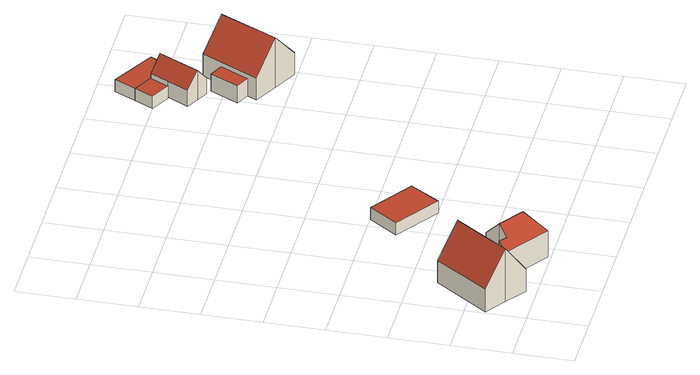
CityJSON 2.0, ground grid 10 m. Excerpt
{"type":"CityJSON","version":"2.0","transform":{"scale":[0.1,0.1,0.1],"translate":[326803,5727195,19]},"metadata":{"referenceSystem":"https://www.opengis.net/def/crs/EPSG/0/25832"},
"CityObjects":{
"building1":{"type":"Building","attributes":{"Geometrietyp2DReferenz":"3000","Gemeindeschluessel":"05170048","function":"31001_1010","roofType":"3100","measuredHeight":9.87},"address":[{"country":"Germany","locality":"Wesel","thoroughfareNumber":"31","thoroughfareName":"Auf der Laak"}],"geometry":[{"type":"Solid","lod":"2","boundaries":[[[[0,1,2,3]],[[4,5,1,0]],[[6,7,5,4]],[[8,9,7,6]],[[10,11,9,8]],[[12,13,11,10]],[[14,15,13,12]],[[16,17,15,14]],[[18,19,17,16]],[[20,21,19,18]],[[22,23,21,20]],[[3,2,23,22]],[[6,4,0,3,22,20,18,16,14,8]],[[12,10,8,14]],[[1,5,7,9,11,13,15,17,19,21,23,2]]]],"semantics":{"surfaces":[{"type":"WallSurface"},{"type":"RoofSurface"},{"type":"GroundSurface"}],"values":[[0,0,0,0,0,0,0,0,0,0,0,0,1,1,2]]}}]},
"building2":{"type":"Building","attributes":{"Geometrietyp2DReferenz":"3000","Gemeindeschluessel":"05170048","function":"31001_1010","roofType":"5000","measuredHeight":8.07},"address":[{"country":"Germany","locality":"Wesel","thoroughfareNumber":"31","thoroughfareName":"Auf der Laak"}],"geometry":[{"type":"Solid","lod":"2","boundaries":[[[[24,23,2,25]],[[26,21,23,24]],[[27,28,21,26]],[[29,19,28,27]],[[30,31,19,29]],[[32,33,31,30]],[[25,2,33,32]],[[27,26,24,25,32,34]],[[32,30,34]],[[30,29,27,34]],[[23,21,28,19,31,33,2]]]],"semantics":{"surfaces":[{"type":"WallSurface"},{"type":"RoofSurface"},{"type":"GroundSurface"}],"values":[[0,0,0,0,0,0,0,1,1,1,2]]}}]},
"building3":{"type":"Building","attributes":{"Geometrietyp2DReferenz":"3000","Gemeindeschluessel":"05170048","function":"31001_2463","roofType":"1000","measuredHeight":2.17},"address":[{"country":"Germany","locality":"Wesel","thoroughfareNumber":"31","thoroughfareName":"Auf der Laak"}],"geometry":[{"type":"Solid","lod":"2","boundaries":[[[[35,36,37,38]],[[39,40,36,35]],[[41,42,40,39]],[[38,37,42,41]],[[39,35,38,41]],[[36,40,42,37]]]],"semantics":{"surfaces":[{"type":"WallSurface"},{"type":"RoofSurface"},{"type":"GroundSurface"}],"values":[[0,0,0,0,1,2]]}}]},
"building4":{"type":"Building","attributes":{"Geometrietyp2DReferenz":"3000","Gemeindeschluessel":"05170048","function":"51009_1610","roofType":"1000","measuredHeight":3.23},"geometry":[{"type":"Solid","lod":"2","boundaries":[[[[43,44,45,46]],[[47,48,44,43]],[[49,50,48,47]],[[46,45,50,49]],[[47,43,46,49]],[[44,48,50,45]]]],"semantics":{"surfaces":[{"type":"WallSurface"},{"type":"RoofSurface"},{"type":"GroundSurface"}],"values":[[0,0,0,0,1,2]]}}]},
"building5":{"type":"Building","attributes":{"Geometrietyp2DReferenz":"3000","Gemeindeschluessel":"05170048","function":"31001_2723","roofType":"3100","measuredHeight":5.59},"address":[{"country":"Germany","locality":"Wesel","thoroughfareNumber":"3","thoroughfareName":"Leckerfeld"}],"geometry":[{"type":"Solid","lod":"2","boundaries":[[[[51,52,53,54]],[[55,56,52,51]],[[57,58,56,55]],[[59,60,58,57]],[[61,62,60,59]],[[63,64,62,61]],[[65,66,64,63]],[[54,53,66,65]],[[65,63,61,59,54]],[[57,55,51,54,59]],[[52,56,58,60,62,64,66,53]]]],"semantics":{"surfaces":[{"type":"WallSurface"},{"type":"RoofSurface"},{"type":"GroundSurface"}],"values":[[0,0,0,0,0,0,0,0,1,1,2]]}}]},
"building6":{"type":"Building","attributes":{"Gemeindeschluessel":"05170048","Geometrietyp2DReferenz":"3000","function":"31001_2463"},"address":[{"country":"Germany","locality":"Wesel","thoroughfareNumber":"3","thoroughfareName":"Leckerfeld"}],"children":["building6-1","building6-2"]},
"building6-1":{"type":"BuildingPart","attributes":{"roofType":"1000","measuredHeight":2.32},"parents":["building6"],"geometry":[{"type":"Solid","lod":"2","boundaries":[[[[67,68,69,70]],[[71,72,68,67]],[[73,74,72,71]],[[75,76,74,73]],[[77,78,76,75]],[[73,71,67,70,77,75]],[[69,68,72,74,76,78]],[[70,69,78,77]]]],"semantics":{"surfaces":[{"type":"WallSurface"},{"type":"RoofSurface"},{"type":"GroundSurface"},{"type":"ClosureSurface"}],"values":[[0,0,0,0,0,1,2,3]]}}]},
"building6-2":{"type":"BuildingPart","attributes":{"roofType":"1000","measuredHeight":2.32},"parents":["building6"],"geometry":[{"type":"Solid","lod":"2","boundaries":[[[[70,69,79,80]],[[81,82,78,77]],[[80,79,82,81]],[[77,70,80,81]],[[69,78,82,79]],[[77,78,69,70]]]],"semantics":{"surfaces":[{"type":"WallSurface"},{"type":"RoofSurface"},{"type":"GroundSurface"},{"type":"ClosureSurface"}],"values":[[0,0,0,1,2,3]]}}]},
"building7":{"type":"Building","attributes":{"Geometrietyp2DReferenz":"3000","Gemeindeschluessel":"05170048","function":"31001_1010","roofType":"3100","measuredHeight":9.35},"address":[{"country":"Germany","locality":"Wesel","thoroughfareNumber":"3","thoroughfareName":"Leckerfeld"}],"geometry":[{"type":"Solid","lod":"2","boundaries":[[[[83,84,85,86]],[[87,88,84,83]],[[89,90,88,87]],[[91,92,90,89]],[[93,94,92,91]],[[95,96,94,93]],[[97,98,96,95]],[[86,85,98,97]],[[83,86,97,95,93,87]],[[91,89,87,93]],[[84,88,90,92,94,96,98,85]]]],"semantics":{"surfaces":[{"type":"WallSurface"},{"type":"RoofSurface"},{"type":"GroundSurface"}],"values":[[0,0,0,0,0,0,0,0,1,1,2]]}}]}
},
"vertices":[
[92,46,49],[92,46,10],[99,55,10],[99,55,49],[91,47,51],[91,47,10],[70,17,52],[70,17,10],[35,42,109],[35,42,10],[0,66,52],[0,66,10],[64,157,52],[64,157,10],[98,133,109],[98,133,10],[148,99,27],[148,99,10],[147,98,27],[147,98,10],[120,58,28],[120,58,10],[106,68,50],[106,68,10],
[106,68,74],[99,55,59],[120,58,73],[129,72,91],[129,72,10],[147,98,59],[209,55,59],[209,55,10],[173,4,59],[173,4,10],[170,44,91],
[294,250,29],[294,250,7],[220,300,7],[220,300,29],[261,200,29],[261,200,7],[186,251,29],[186,251,7],
[514,562,43],[514,562,11],[538,610,11],[538,610,43],[489,573,43],[489,573,11],[514,621,43],[514,621,11],
[467,648,38],[467,648,8],[488,637,8],[488,637,64],[486,684,38],[486,684,8],[502,715,38],[502,715,8],[522,705,64],[522,705,8],[542,695,39],[542,695,8],[543,694,38],[543,694,8],[508,627,38],[508,627,8],
[486,769,29],[486,769,6],[468,733,6],[468,733,29],[560,728,29],[560,728,6],[543,694,29],[543,694,6],[542,695,29],[542,695,6],[502,715,29],[502,715,6],
[452,701,6],[452,701,29],[486,684,29],[486,684,6],
[589,504,51],[589,504,10],[615,556,10],[615,556,49],[547,525,103],[547,525,10],[505,546,51],[505,546,10],[554,643,51],[554,643,10],[594,622,103],[594,622,10],[635,601,50],[635,601,10],[613,557,51],[613,557,10]
]}
